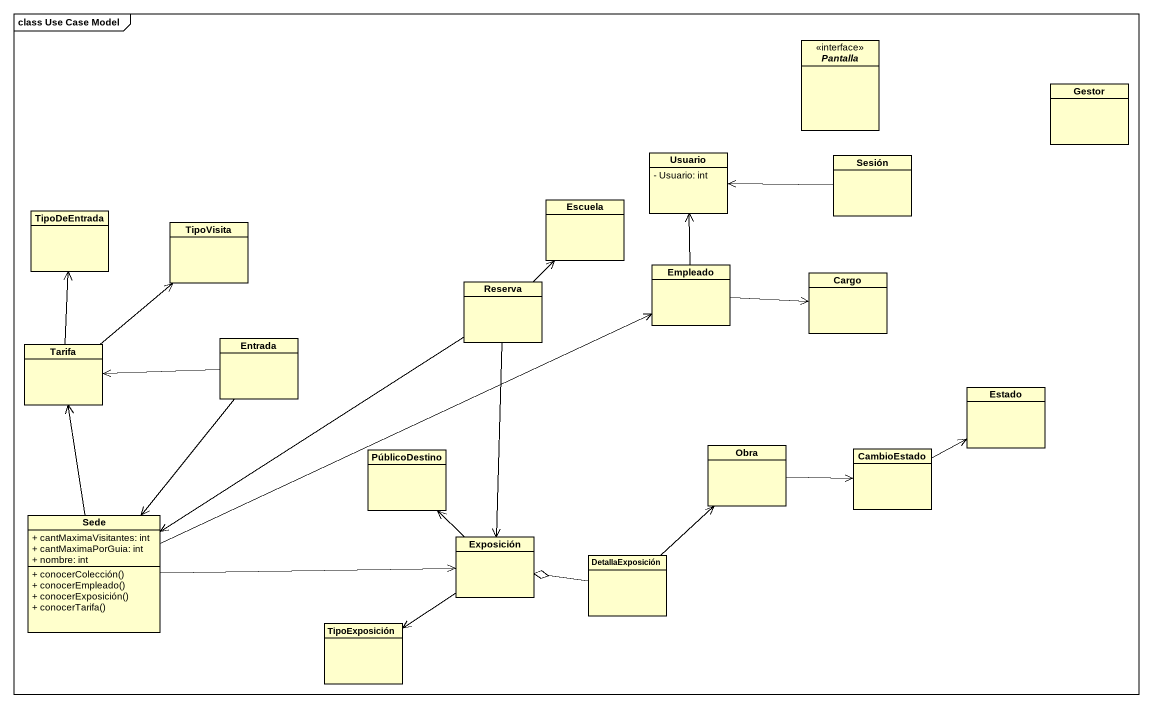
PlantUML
@startuml
mainframe class Use Case Model
hide circle
hide empty members
skinparam classAttributeIconSize 0
interface Pantalla
class Gestor
class Usuario {
  - Usuario: int
}
class Sesión
class TipoDeEntrada
class TipoVisita
class Escuela
class Empleado
class Reserva
class Cargo
class Tarifa
class Entrada
class Estado
class PúblicoDestino
class Obra
class CambioEstado
class Sede {
  + cantMaximaVisitantes: int
  + cantMaximaPorGuia: int
  + nombre: int
  + conocerColección()
  + conocerEmpleado()
  + conocerExposición()
  + conocerTarifa()
}
class Exposición
class DetallaExposición
class TipoExposición
Sesión -left-> Usuario
Empleado -up-> Usuario
Empleado -right-> Cargo
Reserva -up-> Escuela
Reserva --> Sede
Reserva --> Exposición
Tarifa -up-> TipoDeEntrada
Tarifa -up-> TipoVisita
Entrada -left-> Tarifa
Entrada --> Sede
Obra -right-> CambioEstado
CambioEstado -right-> Estado
Sede -right-> Empleado
Sede -up-> Tarifa
Sede -right-> Exposición
Exposición -up-> PúblicoDestino
Exposición --> TipoExposición
DetallaExposición -up-> Obra
DetallaExposición -left-o Exposición
@enduml
